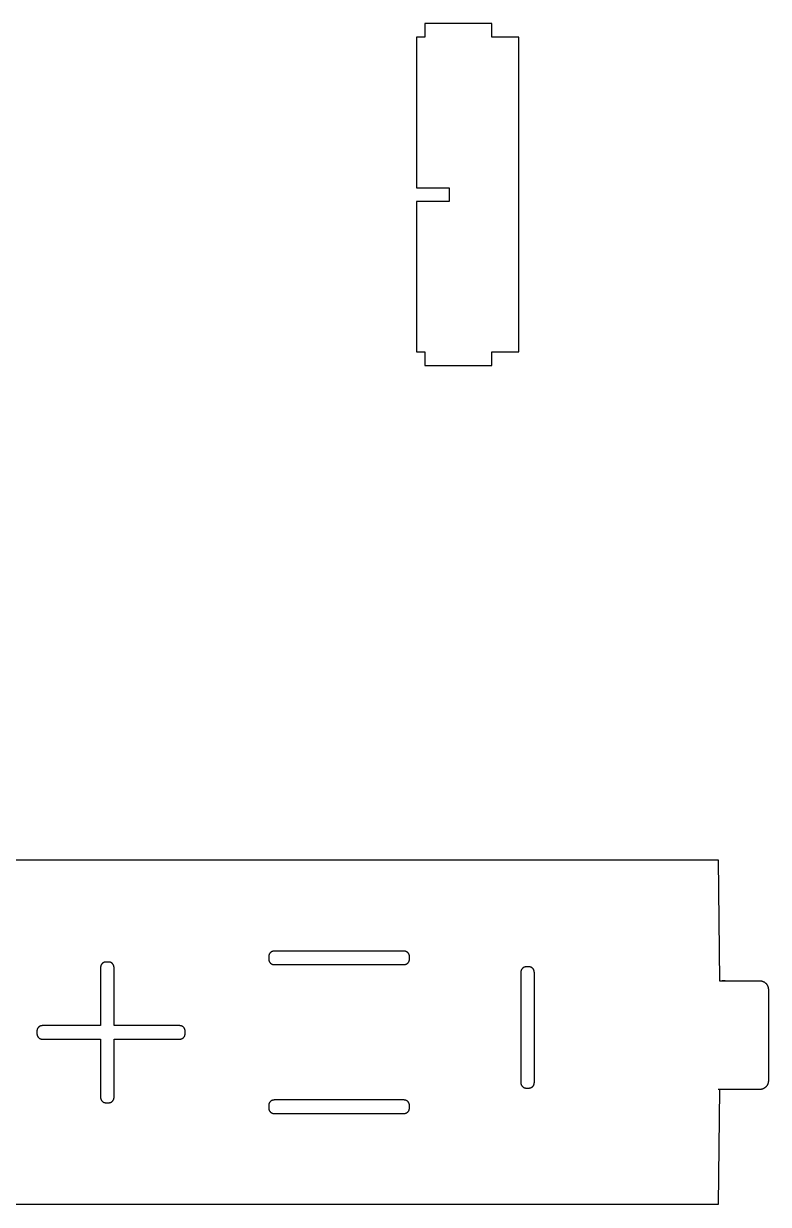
# Model space of a CAD drawing. Header units: millimetres. Extents: x -868 to 826, y 244 to 1051.
# Drawn here: x 232.7 to 494.2, y 269.9 to 684.5 of the extents above; entities that cross this region are included whole.
import ezdxf

# ---------------------------------------------------------------- set-up
doc = ezdxf.new("R2010")
doc.units = ezdxf.units.MM

msp = doc.modelspace()

# ---------------------------------------------------------------- linework, layer by layer
at = {"flags": 128}
for points in [[(373.599489, 564.406317), (397.099489, 564.406317), (397.099489, 569.206317), (406.599489, 569.206317), (406.599489, 679.706317), (397.099489, 679.706317), (397.099489, 684.506317), (373.599489, 684.506317), (373.599489, 679.706317), (370.599489, 679.706317), (370.599489, 626.856317), (382.099489, 626.856317), (382.099489, 622.056317), (370.599489, 622.056317), (370.599489, 569.206317), (373.599489, 569.206317), (373.599489, 564.406317)], [(114.078381, 390.856106), (476.595452, 390.856108), (477.095453, 348.389767), (477.713304, 348.389767), (477.802848, 348.389767), (477.910247, 348.389767), (478.037124, 348.389767), (478.185102, 348.389767), (478.355804, 348.389767), (478.550854, 348.389767), (478.771874, 348.389767), (479.020488, 348.389767), (477.946885, 348.389767), (479.606989, 348.389767), (479.947311, 348.389767), (480.316851, 348.389767), (480.71236, 348.389767), (481.130594, 348.389767), (481.568306, 348.389767), (482.02225, 348.389767), (482.489178, 348.389767), (482.965846, 348.389767), (483.449006, 348.389767), (483.935413, 348.389767), (484.42182, 348.389767), (484.90498, 348.389767), (485.381648, 348.389767), (485.848576, 348.389767), (486.30252, 348.389767), (486.740232, 348.389767), (487.158466, 348.389767), (487.553976, 348.389767), (487.923515, 348.389767), (488.263837, 348.389767), (488.572508, 348.389767), (488.850338, 348.389767), (489.098952, 348.389767), (489.319972, 348.389767), (489.515022, 348.389767), (489.685724, 348.389767), (489.833702, 348.389767), (489.960579, 348.389767), (490.067978, 348.389767), (490.157523, 348.389767), (490.230835, 348.389767), (490.289539, 348.389767), (490.335258, 348.389767), (490.369615, 348.389767), (490.394233, 348.389767), (490.410735, 348.389767), (490.420745, 348.389767), (490.425885, 348.389767), (490.427778, 348.389767), (490.428049, 348.389767), (490.428092, 348.389767), (490.428396, 348.389767), (490.429221, 348.389767), (490.430827, 348.389767), (490.433474, 348.389767), (490.437423, 348.389767), (490.442935, 348.389767), (490.450269, 348.389767), (490.459687, 348.389767), (490.471448, 348.389767), (490.485813, 348.389767), (490.503042, 348.389767), (490.523396, 348.389767), (490.547136, 348.389767), (490.57452, 348.389767), (490.605811, 348.389767), (490.641268, 348.389767), (490.681152, 348.389767), (490.725722, 348.389767), (490.775241, 348.389767), (490.829872, 348.389732), (490.889403, 348.389483), (490.953527, 348.388808), (491.021936, 348.387495), (491.094321, 348.385329), (491.170375, 348.382098), (491.249791, 348.377589), (491.33226, 348.371589), (491.417475, 348.363885), (491.505127, 348.354263), (491.59491, 348.342512), (491.686516, 348.328417), (491.779636, 348.311766), (491.873963, 348.292345), (491.969189, 348.269943), (492.065007, 348.244345), (492.161108, 348.215338), (492.257185, 348.18271), (492.35293, 348.146248), (492.448035, 348.105739), (492.542217, 348.061032), (492.635285, 348.01223), (492.727075, 347.9595), (492.817421, 347.903005), (492.906156, 347.842913), (492.993116, 347.779389), (493.078134, 347.712598), (493.161045, 347.642707), (493.241684, 347.56988), (493.319885, 347.494283), (493.395481, 347.416083), (493.468308, 347.335444), (493.5382, 347.252533), (493.60499, 347.167514), (493.668515, 347.080555), (493.728607, 346.991819), (493.785101, 346.901474), (493.837832, 346.809684), (493.886633, 346.716616), (493.93134, 346.622434), (493.97185, 346.527329), (494.008312, 346.431584), (494.040939, 346.335507), (494.069946, 346.239405), (494.095544, 346.143588), (494.117947, 346.048362), (494.137367, 345.954035), (494.154018, 345.860914), (494.168113, 345.769309), (494.179865, 345.679526), (494.189486, 345.591873), (494.19719, 345.506659), (494.203191, 345.424189), (494.2077, 345.344774), (494.21093, 345.26872), (494.213096, 345.196334), (494.21441, 345.127926), (494.215084, 345.063802), (494.215333, 345.004271), (494.215368, 344.949639), (494.215368, 344.900121), (494.215368, 344.85555), (494.215368, 344.815667), (494.215368, 344.78021), (494.215368, 344.748919), (494.215368, 344.721534), (494.215368, 344.697795), (494.215368, 344.677441), (494.215368, 344.660212), (494.215368, 344.645847), (494.215368, 344.634086), (494.215368, 344.624668), (494.215368, 344.617334), (494.215368, 344.611822), (494.215368, 344.607873), (494.215368, 344.605225), (494.215368, 344.60362), (494.215368, 344.602795), (494.215368, 344.602491), (494.215368, 344.602448), (494.215368, 344.60181), (494.215368, 344.597343), (494.215368, 344.585218), (494.215368, 344.561607), (494.215368, 344.522681), (494.215368, 344.464611), (494.215368, 344.383568), (494.215368, 344.275723), (494.215368, 344.137248), (494.215368, 343.964314), (494.215368, 343.753092), (494.215368, 343.499753), (494.215368, 343.200468), (494.215368, 342.851409), (494.215368, 342.448747), (494.215368, 341.988653), (494.215368, 341.467298), (494.215368, 340.880853), (494.215368, 340.22549), (494.215368, 339.497379), (494.215368, 338.694607), (494.215368, 337.822917), (494.215368, 336.889966), (494.215368, 335.903411), (494.215368, 334.870911), (494.215368, 333.800123), (494.215368, 332.698705), (494.215368, 331.574313), (494.215368, 330.434607), (494.215368, 329.287243), (494.215368, 328.139879), (494.215368, 327.000172), (494.215368, 325.875781), (494.215368, 324.774363), (494.215368, 323.703574), (494.215368, 322.671074), (494.215368, 321.68452), (494.215368, 320.751569), (494.215368, 319.879878), (494.215368, 319.077106), (494.215368, 318.348996), (494.215368, 317.693633), (494.215368, 317.107188), (494.215368, 316.585833), (494.215368, 316.125739), (494.215368, 315.723076), (494.215368, 315.374017), (494.215368, 315.074733), (494.215368, 314.821394), (494.215368, 314.610172), (494.215368, 314.437237), (494.215368, 314.298762), (494.215368, 314.190918), (494.215368, 314.109875), (494.215368, 314.051805), (494.215368, 314.012879), (494.215368, 313.989268), (494.215368, 313.977143), (494.215368, 313.972676), (494.215368, 313.972038), (494.215368, 313.971995), (494.215368, 313.971691), (494.215368, 313.970866), (494.215368, 313.969261), (494.215368, 313.966614), (494.215368, 313.962665), (494.215368, 313.957154), (494.215368, 313.94982), (494.215368, 313.940404), (494.215368, 313.928644), (494.215368, 313.914281), (494.215368, 313.897054), (494.215368, 313.876702), (494.215368, 313.852965), (494.215368, 313.825584), (494.215368, 313.794297), (494.215368, 313.758844), (494.215368, 313.718965), (494.215368, 313.6744), (494.215368, 313.624888), (494.215333, 313.570263), (494.215084, 313.510738), (494.21441, 313.446622), (494.213096, 313.378222), (494.21093, 313.305845), (494.2077, 313.229799), (494.203191, 313.150393), (494.19719, 313.067933), (494.189486, 312.982727), (494.179865, 312.895084), (494.168113, 312.80531), (494.154018, 312.713714), (494.137367, 312.620603), (494.117947, 312.526285), (494.095544, 312.431067), (494.069946, 312.335258), (494.040939, 312.239165), (494.008312, 312.143095), (493.97185, 312.047357), (493.93134, 311.952258), (493.886633, 311.858083), (493.837832, 311.765019), (493.785101, 311.673234), (493.728607, 311.582893), (493.668515, 311.494162), (493.60499, 311.407205), (493.5382, 311.32219), (493.468308, 311.239281), (493.395481, 311.158644), (493.319885, 311.080445), (493.241684, 311.00485), (493.161045, 310.932025), (493.078134, 310.862134), (492.993116, 310.795344), (492.906156, 310.73182), (492.817421, 310.671728), (492.727075, 310.615234), (492.635285, 310.562503), (492.542217, 310.513702), (492.448035, 310.468995), (492.35293, 310.428485), (492.257185, 310.392023), (492.161108, 310.359396), (492.065007, 310.330389), (491.969189, 310.304791), (491.873963, 310.282388), (491.779636, 310.262968), (491.686516, 310.246317), (491.59491, 310.232222), (491.505127, 310.22047), (491.417475, 310.210849), (491.33226, 310.203145), (491.249791, 310.197144), (491.170375, 310.192636), (491.094321, 310.189405), (491.021936, 310.187239), (490.953527, 310.185925), (490.889403, 310.185251), (490.829872, 310.185002), (490.775241, 310.184967), (490.725722, 310.184967), (490.681152, 310.184967), (490.641268, 310.184967), (490.605811, 310.184967), (490.57452, 310.184967), (490.547136, 310.184967), (490.523396, 310.184967), (490.503042, 310.184967), (490.485813, 310.184967), (490.471448, 310.184967), (490.459687, 310.184967), (490.450269, 310.184967), (490.442935, 310.184967), (490.437423, 310.184967), (490.433474, 310.184967), (490.430827, 310.184967), (490.429221, 310.184967), (490.428396, 310.184967), (490.428092, 310.184967), (490.428049, 310.184967), (490.42778, 310.184967), (490.425896, 310.184967), (490.420781, 310.184967), (490.410822, 310.184967), (490.394402, 310.184967), (490.369907, 310.184967), (490.335721, 310.184967), (490.29023, 310.184967), (490.231818, 310.184967), (490.158871, 310.184967), (490.069773, 310.184967), (489.96291, 310.184967), (489.836665, 310.184967), (489.689425, 310.184967), (489.519574, 310.184967), (489.325496, 310.184967), (489.105578, 310.184967), (488.858204, 310.184967), (488.581758, 310.184967), (488.274626, 310.184967), (487.936, 310.184967), (487.568303, 310.184967), (487.174765, 310.184967), (486.758616, 310.184967), (486.323087, 310.184967), (485.871406, 310.184967), (485.406805, 310.184967), (484.932514, 310.184967), (484.451762, 310.184967), (483.96778, 310.184967), (483.483798, 310.184967), (483.003047, 310.184967), (482.528755, 310.184967), (482.064154, 310.184967), (481.612474, 310.184967), (481.176944, 310.184967), (476.595453, 310.184967)], [(368.174475, 356.424416), (368.174475, 356.642256), (368.174452, 356.676533), (368.174294, 356.713886), (368.173865, 356.754119), (368.17303, 356.797041), (368.171652, 356.842459), (368.169598, 356.890178), (368.166729, 356.940006), (368.162913, 356.99175), (368.158013, 357.045218), (368.151893, 357.100215), (368.144419, 357.156549), (368.135454, 357.214027), (368.124863, 357.272455), (368.112511, 357.33164), (368.098263, 357.39139), (368.081981, 357.451512), (368.063532, 357.511812), (368.04278, 357.572096), (368.01959, 357.632172), (367.993824, 357.691849), (367.96539, 357.750945), (367.934352, 357.809343), (367.900819, 357.86694), (367.8649, 357.92363), (367.826699, 357.979311), (367.786326, 358.033877), (367.743886, 358.087226), (367.699488, 358.139252), (367.653239, 358.189853), (367.605246, 358.238924), (367.555615, 358.28636), (367.504456, 358.33206), (367.451875, 358.375918), (367.397979, 358.41783), (367.342876, 358.457692), (367.286673, 358.4954), (367.229477, 358.530852), (367.171396, 358.563941), (367.112536, 358.594565), (367.053006, 358.622619), (366.992926, 358.64804), (366.932474, 358.67092), (366.871844, 358.691394), (366.811224, 358.709597), (366.750809, 358.72566), (366.69079, 358.739718), (366.631357, 358.751905), (366.572706, 358.762354), (366.515024, 358.771198), (366.458505, 358.778573), (366.403342, 358.78461), (366.349726, 358.789445), (366.297848, 358.79321), (366.2479, 358.796039), (366.200074, 358.798067), (366.154563, 358.799426), (366.111557, 358.80025), (366.07125, 358.800674), (366.033831, 358.800829), (365.781279, 358.800852), (365.780348, 358.800852), (365.773836, 358.800852), (365.75616, 358.800852), (365.721738, 358.800852), (365.664987, 358.800852), (365.580327, 358.800852), (365.462174, 358.800852), (365.304948, 358.800852), (365.103066, 358.800852), (364.850946, 358.800852), (364.543005, 358.800852), (364.173663, 358.800852), (363.737337, 358.800852), (363.228446, 358.800852), (362.641405, 358.800852), (361.970636, 358.800852), (361.210553, 358.800852), (360.355577, 358.800852), (359.400126, 358.800852), (358.338616, 358.800852), (357.168257, 358.800852), (355.897423, 358.800852), (354.537275, 358.800852), (353.098981, 358.800852), (351.593703, 358.800852), (350.032604, 358.800852), (348.42685, 358.800852), (346.787603, 358.800852), (345.126028, 358.800852), (343.453289, 358.800852), (341.780551, 358.800852), (340.118977, 358.800852), (338.47973, 358.800852), (336.873976, 358.800852), (335.312877, 358.800852), (333.807598, 358.800852), (332.369304, 358.800852), (331.009157, 358.800852), (329.738322, 358.800852), (328.567964, 358.800852), (327.506454, 358.800852), (326.551002, 358.800852), (325.696027, 358.800852), (324.935944, 358.800852), (324.265174, 358.800852), (323.678134, 358.800852), (323.169242, 358.800852), (322.732916, 358.800852), (322.363574, 358.800852), (322.055633, 358.800852), (321.803514, 358.800852), (321.601631, 358.800852), (321.444405, 358.800852), (321.326253, 358.800852), (321.241593, 358.800852), (321.184842, 358.800852), (321.15042, 358.800852), (321.132744, 358.800852), (321.126231, 358.800852), (321.1253, 358.800852), (320.907085, 358.800852), (320.872748, 358.800829), (320.83533, 358.800674), (320.795022, 358.80025), (320.752017, 358.799426), (320.706506, 358.798067), (320.65868, 358.796039), (320.608732, 358.79321), (320.556854, 358.789445), (320.503238, 358.78461), (320.448073, 358.778573), (320.391556, 358.771198), (320.333874, 358.762354), (320.275221, 358.751905), (320.21579, 358.739718), (320.15577, 358.72566), (320.095356, 358.709597), (320.034736, 358.691394), (319.974105, 358.67092), (319.913654, 358.64804), (319.853574, 358.622619), (319.794044, 358.594565), (319.735184, 358.563941), (319.677103, 358.530852), (319.619907, 358.4954), (319.563704, 358.457692), (319.5086, 358.41783), (319.454705, 358.375918), (319.402123, 358.33206), (319.350964, 358.28636), (319.301334, 358.238924), (319.253341, 358.189853), (319.207092, 358.139252), (319.162693, 358.087226), (319.120254, 358.033877), (319.079881, 357.979311), (319.04168, 357.92363), (319.005759, 357.86694), (318.972227, 357.809343), (318.94119, 357.750945), (318.912756, 357.691849), (318.88699, 357.632172), (318.8638, 357.572096), (318.843047, 357.511812), (318.824598, 357.451512), (318.808317, 357.39139), (318.794068, 357.33164), (318.781717, 357.272455), (318.771126, 357.214027), (318.76216, 357.156549), (318.754687, 357.100215), (318.748567, 357.045218), (318.743667, 356.99175), (318.739851, 356.940006), (318.736982, 356.890178), (318.734928, 356.842459), (318.73355, 356.797041), (318.732715, 356.754119), (318.732285, 356.713886), (318.732128, 356.676533), (318.732105, 356.424416), (318.732105, 356.206576), (318.732127, 356.172299), (318.732284, 356.134946), (318.732711, 356.094713), (318.733541, 356.051791), (318.73491, 356.006374), (318.736951, 355.958655), (318.7398, 355.908826), (318.743591, 355.857082), (318.748461, 355.803614), (318.754541, 355.748617), (318.761967, 355.692283), (318.770873, 355.634805), (318.781396, 355.576377), (318.793667, 355.517192), (318.807825, 355.457442), (318.824, 355.39732), (318.84233, 355.337021), (318.862949, 355.276736), (318.88599, 355.21666), (318.911588, 355.156983), (318.93984, 355.097888), (318.970678, 355.039489), (319.004, 354.981892), (319.0397, 354.925202), (319.077673, 354.869521), (319.117815, 354.814955), (319.160021, 354.761607), (319.204187, 354.70958), (319.250207, 354.65898), (319.297978, 354.609908), (319.347394, 354.562472), (319.39835, 354.516772), (319.450743, 354.472914), (319.504467, 354.431003), (319.559417, 354.391141), (319.61549, 354.353432), (319.67258, 354.31798), (319.730581, 354.284891), (319.789391, 354.254267), (319.848904, 354.226213), (319.909002, 354.200793), (319.969502, 354.177912), (320.030212, 354.157438), (320.090938, 354.139235), (320.151484, 354.123172), (320.211657, 354.109114), (320.271261, 354.096927), (320.330101, 354.086478), (320.387985, 354.077634), (320.444718, 354.070259), (320.500104, 354.064222), (320.55395, 354.059387), (320.60606, 354.055622), (320.656241, 354.052793), (320.704299, 354.050766), (320.750037, 354.049406), (320.793262, 354.048582), (320.833781, 354.048158), (320.871398, 354.048003), (321.1253, 354.04798), (321.126231, 354.04798), (321.132744, 354.04798), (321.15042, 354.04798), (321.184842, 354.04798), (321.241593, 354.04798), (321.326253, 354.04798), (321.444405, 354.04798), (321.601631, 354.04798), (321.803514, 354.04798), (322.055633, 354.04798), (322.363574, 354.04798), (322.732916, 354.04798), (323.169242, 354.04798), (323.678134, 354.04798), (324.265174, 354.04798), (324.935944, 354.04798), (325.696027, 354.04798), (326.551002, 354.04798), (327.506454, 354.04798), (328.567964, 354.04798), (329.738322, 354.04798), (331.009157, 354.04798), (332.369304, 354.04798), (333.807598, 354.04798), (335.312877, 354.04798), (336.873976, 354.04798), (338.47973, 354.04798), (340.118977, 354.04798), (341.780551, 354.04798), (343.453289, 354.04798), (345.126028, 354.04798), (346.787603, 354.04798), (348.42685, 354.04798), (350.032604, 354.04798), (351.593703, 354.04798), (353.098981, 354.04798), (354.537275, 354.04798), (355.897423, 354.04798), (357.168257, 354.04798), (358.338616, 354.04798), (359.400126, 354.04798), (360.355577, 354.04798), (361.210553, 354.04798), (361.970636, 354.04798), (362.641405, 354.04798), (363.228446, 354.04798), (363.737337, 354.04798), (364.173663, 354.04798), (364.543005, 354.04798), (364.850946, 354.04798), (365.103066, 354.04798), (365.304948, 354.04798), (365.462174, 354.04798), (365.580327, 354.04798), (365.664987, 354.04798), (365.721738, 354.04798), (365.75616, 354.04798), (365.773836, 354.04798), (365.780348, 354.04798), (365.781279, 354.04798), (366.000661, 354.04798), (366.035182, 354.048003), (366.072799, 354.048158), (366.113316, 354.048582), (366.156543, 354.049406), (366.202281, 354.050766), (366.250339, 354.052793), (366.30052, 354.055622), (366.35263, 354.059387), (366.406476, 354.064222), (366.461862, 354.070259), (366.518594, 354.077634), (366.576479, 354.086478), (366.635319, 354.096927), (366.694923, 354.109114), (366.755096, 354.123172), (366.815642, 354.139235), (366.876367, 354.157438), (366.937078, 354.177912), (366.997578, 354.200793), (367.057675, 354.226213), (367.117189, 354.254267), (367.175998, 354.284891), (367.234, 354.31798), (367.29109, 354.353432), (367.347163, 354.391141), (367.402113, 354.431003), (367.455837, 354.472914), (367.508229, 354.516772), (367.559186, 354.562472), (367.608601, 354.609908), (367.656372, 354.65898), (367.702393, 354.70958), (367.746558, 354.761607), (367.788764, 354.814955), (367.828907, 354.869521), (367.86688, 354.925202), (367.902579, 354.981892), (367.935901, 355.039489), (367.96674, 355.097888), (367.994991, 355.156983), (368.02059, 355.21666), (368.043631, 355.276736), (368.06425, 355.337021), (368.082579, 355.39732), (368.098755, 355.457442), (368.112911, 355.517192), (368.125184, 355.576377), (368.135706, 355.634805), (368.144613, 355.692283), (368.152039, 355.748617), (368.158119, 355.803614), (368.162987, 355.857082), (368.16678, 355.908826), (368.169629, 355.958655), (368.17167, 356.006374), (368.173039, 356.051791), (368.173869, 356.094713), (368.174295, 356.134946), (368.174452, 356.172299), (368.174475, 356.424416)], [(262.045358, 305.529419), (262.263199, 305.529419), (262.297477, 305.529441), (262.334828, 305.529599), (262.375062, 305.530028), (262.417984, 305.530864), (262.463401, 305.532242), (262.511121, 305.534296), (262.560949, 305.537164), (262.612694, 305.54098), (262.66616, 305.545881), (262.721157, 305.552), (262.777491, 305.559475), (262.834969, 305.56844), (262.893397, 305.57903), (262.952583, 305.591382), (263.012333, 305.605631), (263.072454, 305.621912), (263.132754, 305.640362), (263.193039, 305.661113), (263.253116, 305.684304), (263.312791, 305.710069), (263.371888, 305.738504), (263.430287, 305.769541), (263.487882, 305.803073), (263.544573, 305.838994), (263.600253, 305.877194), (263.654819, 305.917568), (263.708168, 305.960007), (263.760194, 306.004406), (263.810796, 306.050655), (263.859866, 306.098648), (263.907304, 306.148278), (263.953003, 306.199438), (263.99686, 306.252019), (264.038773, 306.305914), (264.078635, 306.361018), (264.116344, 306.417221), (264.151794, 306.474417), (264.184884, 306.532498), (264.215507, 306.591358), (264.243562, 306.650888), (264.268982, 306.710967), (264.291862, 306.771419), (264.312338, 306.83205), (264.330539, 306.892669), (264.346603, 306.953085), (264.360661, 307.013104), (264.372847, 307.072536), (264.383296, 307.131188), (264.392141, 307.18887), (264.399515, 307.245388), (264.405553, 307.300551), (264.410387, 307.354168), (264.414153, 307.406046), (264.416983, 307.455994), (264.41901, 307.50382), (264.420368, 307.549331), (264.421193, 307.592337), (264.421616, 307.632644), (264.421772, 307.670063), (264.421795, 307.922615), (264.421795, 307.92303), (264.421795, 307.92594), (264.421795, 307.933837), (264.421795, 307.949217), (264.421795, 307.974572), (264.421795, 308.012396), (264.421795, 308.065185), (264.421795, 308.135432), (264.421795, 308.225629), (264.421795, 308.338272), (264.421795, 308.475855), (264.421795, 308.640871), (264.421795, 308.835814), (264.421795, 309.063178), (264.421795, 309.325458), (264.421795, 309.625147), (264.421795, 309.964739), (264.421795, 310.346728), (264.421795, 310.773609), (264.421795, 311.247874), (264.421795, 311.77077), (264.421795, 312.338558), (264.421795, 312.94625), (264.421795, 313.588855), (264.421795, 314.261389), (264.421795, 314.958863), (264.421795, 315.676287), (264.421795, 316.408676), (264.421795, 317.15104), (264.421795, 317.898391), (264.421795, 318.645743), (264.421795, 319.388107), (264.421795, 320.120496), (264.421795, 320.83792), (264.421795, 321.535394), (264.421795, 322.207927), (264.421795, 322.850533), (264.421795, 323.458224), (264.421795, 324.026012), (264.421795, 324.548909), (264.421795, 325.023174), (264.421795, 325.450055), (264.421795, 325.832044), (264.421795, 326.171636), (264.421795, 326.471325), (264.421795, 326.733605), (264.421795, 326.960968), (264.421795, 327.155912), (264.421795, 327.320928), (264.421795, 327.458511), (264.421795, 327.571154), (264.421795, 327.661351), (264.421795, 327.731598), (264.421795, 327.784386), (264.421795, 327.82221), (264.421795, 327.847566), (264.421795, 327.862945), (264.421795, 327.870843), (264.421795, 327.873753), (264.421795, 327.874168), (264.42221, 327.874168), (264.42512, 327.874168), (264.433017, 327.874168), (264.448397, 327.874168), (264.473751, 327.874168), (264.511576, 327.874168), (264.564365, 327.874168), (264.634611, 327.874168), (264.724809, 327.874168), (264.837452, 327.874168), (264.975034, 327.874168), (265.14005, 327.874168), (265.334993, 327.874168), (265.562358, 327.874168), (265.824638, 327.874168), (266.124327, 327.874168), (266.463919, 327.874168), (266.845908, 327.874168), (267.272788, 327.874168), (267.747054, 327.874168), (268.26995, 327.874168), (268.837738, 327.874168), (269.44543, 327.874168), (270.088035, 327.874168), (270.760569, 327.874168), (271.458042, 327.874168), (272.175467, 327.874168), (272.907856, 327.874168), (273.650219, 327.874168), (274.397571, 327.874168), (275.144923, 327.874168), (275.887287, 327.874168), (276.619675, 327.874168), (277.3371, 327.874168), (278.034573, 327.874168), (278.707107, 327.874168), (279.349713, 327.874168), (279.957404, 327.874168), (280.525192, 327.874168), (281.048089, 327.874168), (281.522354, 327.874168), (281.949234, 327.874168), (282.331224, 327.874168), (282.670815, 327.874168), (282.970504, 327.874168), (283.232785, 327.874168), (283.460148, 327.874168), (283.655092, 327.874168), (283.820108, 327.874168), (283.95769, 327.874168), (284.070334, 327.874168), (284.160531, 327.874168), (284.230778, 327.874168), (286.904847, 327.875866), (286.942672, 327.875866), (286.968028, 327.875866), (286.983406, 327.875866), (286.991305, 327.875866), (286.994213, 327.875866), (286.99463, 327.875866), (287.214012, 327.875866), (287.248532, 327.875888), (287.286149, 327.876043), (287.326668, 327.876467), (287.369894, 327.877291), (287.415633, 327.878651), (287.46369, 327.880678), (287.513872, 327.883507), (287.565983, 327.887273), (287.61983, 327.892107), (287.675217, 327.898144), (287.731952, 327.905519), (287.789838, 327.914363), (287.848682, 327.924812), (287.908289, 327.936999), (287.968464, 327.951057), (288.029014, 327.967121), (288.089743, 327.985323), (288.150459, 328.005797), (288.210964, 328.028678), (288.271067, 328.054098), (288.330587, 328.082152), (288.389404, 328.112776), (288.447414, 328.145865), (288.504512, 328.181317), (288.560593, 328.219025), (288.615551, 328.258888), (288.669284, 328.300799), (288.721686, 328.344657), (288.772652, 328.390357), (288.822077, 328.437793), (288.869857, 328.486865), (288.915887, 328.537465), (288.960061, 328.589491), (289.002276, 328.64284), (289.042428, 328.697406), (289.08041, 328.753087), (289.116118, 328.809777), (289.149447, 328.867374), (289.180292, 328.925773), (289.20855, 328.984869), (289.234155, 329.044545), (289.257202, 329.104622), (289.277825, 329.164906), (289.296159, 329.225205), (289.312339, 329.285327), (289.326498, 329.345077), (289.338773, 329.404262), (289.349298, 329.462691), (289.358207, 329.520168), (289.365635, 329.576502), (289.371717, 329.631499), (289.376586, 329.684967), (289.380378, 329.736711), (289.383229, 329.78654), (289.38527, 329.834258), (289.38664, 329.879676), (289.38747, 329.922598), (289.387896, 329.962832), (289.388053, 330.000184), (289.388076, 330.252301), (289.388076, 330.470141), (289.388053, 330.504418), (289.387894, 330.541771), (289.387465, 330.582004), (289.386628, 330.624926), (289.38525, 330.670344), (289.383192, 330.718062), (289.380321, 330.767891), (289.3765, 330.819635), (289.371595, 330.873103), (289.365468, 330.9281), (289.357985, 330.984434), (289.349009, 331.041912), (289.338407, 331.10034), (289.326041, 331.159525), (289.311776, 331.219275), (289.295475, 331.279397), (289.277005, 331.339697), (289.256229, 331.399981), (289.233011, 331.460057), (289.207216, 331.519734), (289.178748, 331.57883), (289.147676, 331.637228), (289.114107, 331.694825), (289.078147, 331.751515), (289.039905, 331.807196), (288.99949, 331.861762), (288.957008, 331.915111), (288.912567, 331.967137), (288.866276, 332.017737), (288.818241, 332.066809), (288.768572, 332.114246), (288.717374, 332.159945), (288.664757, 332.203803), (288.610827, 332.245714), (288.555693, 332.285578), (288.499463, 332.323285), (288.442244, 332.358737), (288.384144, 332.391826), (288.32527, 332.42245), (288.265731, 332.450504), (288.205648, 332.475924), (288.145198, 332.498805), (288.084573, 332.519279), (288.023966, 332.537482), (287.963565, 332.553545), (287.903565, 332.567603), (287.844154, 332.57979), (287.785526, 332.590239), (287.727871, 332.599083), (287.671382, 332.606458), (287.616249, 332.612495), (287.562664, 332.61733), (287.510818, 332.621095), (287.460903, 332.623924), (287.41311, 332.625951), (287.36763, 332.627311), (287.324657, 332.628135), (287.284378, 332.628559), (287.246988, 332.628715), (286.99463, 332.628737), (284.370023, 332.62704), (284.362125, 332.62704), (284.346746, 332.62704), (284.32139, 332.62704), (284.283566, 332.62704), (284.230778, 332.62704), (284.160531, 332.62704), (284.070334, 332.62704), (283.95769, 332.62704), (283.820108, 332.62704), (283.655092, 332.62704), (283.460148, 332.62704), (283.232785, 332.62704), (282.970504, 332.62704), (282.670815, 332.62704), (282.331224, 332.62704), (281.949234, 332.62704), (281.522354, 332.62704), (281.048089, 332.62704), (280.525192, 332.62704), (279.957404, 332.62704), (279.349713, 332.62704), (278.707107, 332.62704), (278.034573, 332.62704), (277.3371, 332.62704), (276.619675, 332.62704), (275.887287, 332.62704), (275.144923, 332.62704), (274.397571, 332.62704), (273.650219, 332.62704), (272.907856, 332.62704), (272.175467, 332.62704), (271.458042, 332.62704), (270.760569, 332.62704), (270.088035, 332.62704), (269.44543, 332.62704), (268.837738, 332.62704), (268.26995, 332.62704), (267.747054, 332.62704), (267.272788, 332.62704), (266.845908, 332.62704), (266.463919, 332.62704), (266.124327, 332.62704), (265.824638, 332.62704), (265.562358, 332.62704), (265.334993, 332.62704), (265.14005, 332.62704), (264.975034, 332.62704), (264.837452, 332.62704), (264.724809, 332.62704), (264.634611, 332.62704), (264.564365, 332.62704), (264.511576, 332.62704), (264.473751, 332.62704), (264.448397, 332.62704), (264.433017, 332.62704), (264.42512, 332.62704), (264.42221, 332.62704), (264.421795, 332.62704), (264.421795, 332.627455), (264.421795, 332.630365), (264.421795, 332.638262), (264.421795, 332.653641), (264.421795, 332.678997), (264.421795, 332.716821), (264.421795, 332.76961), (264.421795, 332.839856), (264.421795, 332.930054), (264.421795, 333.042697), (264.421795, 333.180279), (264.421795, 333.345296), (264.421795, 333.540239), (264.421795, 333.767603), (264.421795, 334.029883), (264.421795, 334.329572), (264.421795, 334.669164), (264.421795, 335.051153), (264.421795, 335.478033), (264.421795, 335.952298), (264.421795, 336.475195), (264.421795, 337.042983), (264.421795, 337.650674), (264.421795, 338.29328), (264.421795, 338.965815), (264.421795, 339.663288), (264.421795, 340.380712), (264.421795, 341.1131), (264.421795, 341.855464), (264.421795, 342.602816), (264.421795, 343.350169), (264.421795, 344.092532), (264.421795, 344.824921), (264.421795, 345.542344), (264.421795, 346.239818), (264.421795, 346.912352), (264.421795, 347.554958), (264.421795, 348.162649), (264.421795, 348.730437), (264.421795, 349.253334), (264.421795, 349.727599), (264.421795, 350.154479), (264.421795, 350.536468), (264.421795, 350.87606), (264.421795, 351.175749), (264.421795, 351.438029), (264.421795, 351.665393), (264.421795, 351.860337), (264.421795, 352.025353), (264.421795, 352.162935), (264.421795, 352.275578), (264.421795, 352.365776), (264.421795, 352.436022), (264.421795, 352.488811), (264.421795, 352.526636), (264.421795, 352.55199), (264.421795, 352.56737), (264.421795, 352.575267), (264.421795, 352.578177), (264.421795, 352.578592), (264.421795, 352.796766), (264.421772, 352.831096), (264.421616, 352.868507), (264.421193, 352.908808), (264.420368, 352.951806), (264.41901, 352.997309), (264.416983, 353.045125), (264.414153, 353.095064), (264.410387, 353.146933), (264.405553, 353.20054), (264.399515, 353.255694), (264.392141, 353.312203), (264.383296, 353.369876), (264.372847, 353.428519), (264.360661, 353.487942), (264.346603, 353.547952), (264.330539, 353.608359), (264.312338, 353.66897), (264.291862, 353.729594), (264.268982, 353.790038), (264.243562, 353.850111), (264.215507, 353.909635), (264.184884, 353.96849), (264.151794, 354.026566), (264.116344, 354.083757), (264.078635, 354.139957), (264.038773, 354.195057), (263.99686, 354.24895), (263.953003, 354.301528), (263.907304, 354.352687), (263.859866, 354.402315), (263.810796, 354.450306), (263.760194, 354.496554), (263.708168, 354.540952), (263.654819, 354.583391), (263.600253, 354.623764), (263.544573, 354.661964), (263.487882, 354.697884), (263.430287, 354.731416), (263.371888, 354.762453), (263.312791, 354.790888), (263.253116, 354.816653), (263.193039, 354.839844), (263.132754, 354.860596), (263.072454, 354.879045), (263.012333, 354.895326), (262.952583, 354.909575), (262.893397, 354.921927), (262.834969, 354.932518), (262.777491, 354.941482), (262.721157, 354.948957), (262.66616, 354.955077), (262.612694, 354.959977), (262.560949, 354.963793), (262.511121, 354.966661), (262.463401, 354.968716), (262.417984, 354.970093), (262.375062, 354.970929), (262.334828, 354.971358), (262.297477, 354.971516), (262.045358, 354.971538), (261.827519, 354.971538), (261.793241, 354.971516), (261.755889, 354.971359), (261.715655, 354.970932), (261.672734, 354.970102), (261.627317, 354.968732), (261.579597, 354.966689), (261.529769, 354.963838), (261.478024, 354.960043), (261.424557, 354.955172), (261.36956, 354.949087), (261.313226, 354.941656), (261.255749, 354.932743), (261.197321, 354.922214), (261.138134, 354.909933), (261.078385, 354.895766), (261.018264, 354.879579), (260.957964, 354.861236), (260.897679, 354.840603), (260.837602, 354.817546), (260.777927, 354.791929), (260.71883, 354.763659), (260.660431, 354.7328), (260.602835, 354.699455), (260.546145, 354.663732), (260.490465, 354.625735), (260.435898, 354.585568), (260.38255, 354.543337), (260.330523, 354.499147), (260.279922, 354.453104), (260.230852, 354.405311), (260.183414, 354.355874), (260.137714, 354.304898), (260.093857, 354.252487), (260.051945, 354.198748), (260.012083, 354.143785), (259.974374, 354.087702), (259.938924, 354.030605), (259.905834, 353.972599), (259.87521, 353.91379), (259.847156, 353.854281), (259.821735, 353.794191), (259.798854, 353.733703), (259.77838, 353.673009), (259.760178, 353.612303), (259.744115, 353.55178), (259.730057, 353.491632), (259.717871, 353.432056), (259.707422, 353.373244), (259.698576, 353.315391), (259.691202, 353.258691), (259.685164, 353.203338), (259.68033, 353.149526), (259.676565, 353.097449), (259.673735, 353.047303), (259.671708, 352.99928), (259.670349, 352.953574), (259.669524, 352.910379), (259.669102, 352.869891), (259.668945, 352.832302), (259.668923, 352.578592), (259.668923, 352.578177), (259.668923, 352.575267), (259.668923, 352.56737), (259.668923, 352.55199), (259.668923, 352.526636), (259.668923, 352.488811), (259.668923, 352.436022), (259.668923, 352.365776), (259.668923, 352.275578), (259.668923, 352.162935), (259.668923, 352.025353), (259.668923, 351.860337), (259.668923, 351.665393), (259.668923, 351.438029), (259.668923, 351.175749), (259.668923, 350.87606), (259.668923, 350.536468), (259.668923, 350.154479), (259.668923, 349.727599), (259.668923, 349.253334), (259.668923, 348.730437), (259.668923, 348.162649), (259.668923, 347.554958), (259.668923, 346.912352), (259.668923, 346.239818), (259.668923, 345.542344), (259.668923, 344.824921), (259.668923, 344.092532), (259.668923, 343.350169), (259.668923, 342.602816), (259.668923, 341.855464), (259.668923, 341.1131), (259.668923, 340.380712), (259.668923, 339.663288), (259.668923, 338.965815), (259.668923, 338.29328), (259.668923, 337.650674), (259.668923, 337.042983), (259.668923, 336.475195), (259.668923, 335.952298), (259.668923, 335.478033), (259.668923, 335.051153), (259.668923, 334.669164), (259.668923, 334.329572), (259.668923, 334.029883), (259.668923, 333.767603), (259.668923, 333.540239), (259.668923, 333.345296), (259.668923, 333.180279), (259.668923, 333.042697), (259.668923, 332.930054), (259.668923, 332.839856), (259.668923, 332.76961), (259.668923, 332.716821), (259.668923, 332.678997), (259.668923, 332.653641), (259.668923, 332.638262), (259.668923, 332.630365), (259.668923, 332.627455), (259.668923, 332.62704), (259.668508, 332.62704), (259.665598, 332.62704), (259.6577, 332.62704), (259.642321, 332.62704), (259.616965, 332.62704), (259.57914, 332.62704), (259.526351, 332.62704), (259.456104, 332.62704), (259.365905, 332.62704), (259.253261, 332.62704), (259.115677, 332.62704), (258.950658, 332.62704), (258.755712, 332.62704), (258.528345, 332.62704), (258.266062, 332.62704), (257.96637, 332.62704), (257.626773, 332.62704), (257.244779, 332.62704), (256.817894, 332.62704), (256.343623, 332.62704), (255.820719, 332.62704), (255.252924, 332.62704), (254.645225, 332.62704), (254.002611, 332.62704), (253.330069, 332.62704), (252.632587, 332.62704), (251.915154, 332.62704), (251.182756, 332.62704), (250.440382, 332.62704), (249.693022, 332.62704), (248.94566, 332.62704), (248.203286, 332.62704), (247.470889, 332.62704), (246.753456, 332.62704), (246.055974, 332.62704), (245.383432, 332.62704), (244.740817, 332.62704), (244.133118, 332.62704), (243.565323, 332.62704), (243.04242, 332.62704), (242.568149, 332.62704), (242.141263, 332.62704), (241.75927, 332.62704), (241.419674, 332.62704), (241.119981, 332.62704), (240.857697, 332.62704), (240.63033, 332.62704), (240.435384, 332.62704), (240.270367, 332.62704), (240.132783, 332.62704), (240.020138, 332.62704), (239.929938, 332.62704), (239.859692, 332.62704), (239.806903, 332.62704), (239.769077, 332.62704), (239.743722, 332.62704), (239.728343, 332.62704), (239.720445, 332.62704), (239.717535, 332.62704), (239.717119, 332.62704), (239.499113, 332.62704), (239.464808, 332.627018), (239.427425, 332.626861), (239.387156, 332.626438), (239.344189, 332.625614), (239.298719, 332.624254), (239.250935, 332.622227), (239.20103, 332.619398), (239.149194, 332.615633), (239.095619, 332.610798), (239.040497, 332.60476), (238.984019, 332.597386), (238.926376, 332.588541), (238.867759, 332.578092), (238.808361, 332.565906), (238.748372, 332.551847), (238.687984, 332.535785), (238.627389, 332.517582), (238.566776, 332.497108), (238.506339, 332.474227), (238.446268, 332.448807), (238.386742, 332.420752), (238.327881, 332.390129), (238.269792, 332.357039), (238.212586, 332.321588), (238.156368, 332.28388), (238.101246, 332.244017), (238.047328, 332.202106), (237.994722, 332.158248), (237.943537, 332.112549), (237.893877, 332.065111), (237.845854, 332.01604), (237.799573, 331.96544), (237.755142, 331.913413), (237.71267, 331.860064), (237.672263, 331.805498), (237.634031, 331.749818), (237.598079, 331.693128), (237.564518, 331.635531), (237.533453, 331.577133), (237.504992, 331.518036), (237.479202, 331.45836), (237.45599, 331.398284), (237.435218, 331.337999), (237.416752, 331.277699), (237.400457, 331.217578), (237.386194, 331.157828), (237.373831, 331.098642), (237.363231, 331.040214), (237.354258, 330.982737), (237.346776, 330.926402), (237.340651, 330.871406), (237.335746, 330.817938), (237.331927, 330.766194), (237.329056, 330.716365), (237.326999, 330.668646), (237.32562, 330.623229), (237.324784, 330.580307), (237.324354, 330.540074), (237.324197, 330.502721), (237.324174, 330.250604), (237.324174, 330.032764), (237.324196, 329.998486), (237.324353, 329.961135), (237.32478, 329.9209), (237.32561, 329.877978), (237.326979, 329.832561), (237.329021, 329.784842), (237.331871, 329.735013), (237.335663, 329.683269), (237.340533, 329.629801), (237.346615, 329.574805), (237.354043, 329.518471), (237.362952, 329.460994), (237.373476, 329.402565), (237.385751, 329.343379), (237.399911, 329.283629), (237.416091, 329.223508), (237.434424, 329.163209), (237.455048, 329.102924), (237.478094, 329.042847), (237.503699, 328.983172), (237.531957, 328.924075), (237.562802, 328.865676), (237.596132, 328.80808), (237.63184, 328.751389), (237.669821, 328.695709), (237.70997, 328.641143), (237.752184, 328.587794), (237.796357, 328.535767), (237.842384, 328.485167), (237.890162, 328.436096), (237.939584, 328.388659), (237.990545, 328.34296), (238.042942, 328.299102), (238.096669, 328.25719), (238.151621, 328.217328), (238.207695, 328.179619), (238.264784, 328.144168), (238.322784, 328.111078), (238.381591, 328.080455), (238.441098, 328.0524), (238.501189, 328.02698), (238.56168, 328.0041), (238.62238, 327.983625), (238.683094, 327.965424), (238.743627, 327.94936), (238.803784, 327.935301), (238.863373, 327.923115), (238.922198, 327.912666), (238.980067, 327.903822), (239.036782, 327.896447), (239.092151, 327.89041), (239.145979, 327.885575), (239.198072, 327.881809), (239.248235, 327.87898), (239.296276, 327.876953), (239.341998, 327.875594), (239.385207, 327.87477), (239.425711, 327.874346), (239.463314, 327.874191), (239.717119, 327.874168), (239.717535, 327.874168), (239.720445, 327.874168), (239.728343, 327.874168), (239.743722, 327.874168), (239.769077, 327.874168), (239.806903, 327.874168), (239.859692, 327.874168), (239.929938, 327.874168), (240.020138, 327.874168), (240.132783, 327.874168), (240.270367, 327.874168), (240.435384, 327.874168), (240.63033, 327.874168), (240.857697, 327.874168), (241.119981, 327.874168), (241.419674, 327.874168), (241.75927, 327.874168), (242.141263, 327.874168), (242.568149, 327.874168), (243.04242, 327.874168), (243.565323, 327.874168), (244.133118, 327.874168), (244.740817, 327.874168), (245.383432, 327.874168), (246.055974, 327.874168), (246.753456, 327.874168), (247.470889, 327.874168), (248.203286, 327.874168), (248.94566, 327.874168), (249.693022, 327.874168), (250.440382, 327.874168), (251.182756, 327.874168), (251.915154, 327.874168), (252.632587, 327.874168), (253.330069, 327.874168), (254.002611, 327.874168), (254.645225, 327.874168), (255.252924, 327.874168), (255.820719, 327.874168), (256.343623, 327.874168), (256.817894, 327.874168), (257.244779, 327.874168), (257.626773, 327.874168), (257.96637, 327.874168), (258.266062, 327.874168), (258.528345, 327.874168), (258.755712, 327.874168), (258.950658, 327.874168), (259.115677, 327.874168), (259.253261, 327.874168), (259.365905, 327.874168), (259.456104, 327.874168), (259.526351, 327.874168), (259.57914, 327.874168), (259.616965, 327.874168), (259.642321, 327.874168), (259.6577, 327.874168), (259.665598, 327.874168), (259.668508, 327.874168), (259.668923, 327.874168), (259.668923, 327.873753), (259.668923, 327.870843), (259.668923, 327.862945), (259.668923, 327.847566), (259.668923, 327.82221), (259.668923, 327.784386), (259.668923, 327.731598), (259.668923, 327.661351), (259.668923, 327.571154), (259.668923, 327.458511), (259.668923, 327.320928), (259.668923, 327.155912), (259.668923, 326.960968), (259.668923, 326.733605), (259.668923, 326.471325), (259.668923, 326.171636), (259.668923, 325.832044), (259.668923, 325.450055), (259.668923, 325.023174), (259.668923, 324.548909), (259.668923, 324.026012), (259.668923, 323.458224), (259.668923, 322.850533), (259.668923, 322.207927), (259.668923, 321.535394), (259.668923, 320.83792), (259.668923, 320.120496), (259.668923, 319.388107), (259.668923, 318.645743), (259.668923, 317.898391), (259.668923, 317.15104), (259.668923, 316.408676), (259.668923, 315.676287), (259.668923, 314.958863), (259.668923, 314.261389), (259.668923, 313.588855), (259.668923, 312.94625), (259.668923, 312.338558), (259.668923, 311.77077), (259.668923, 311.247874), (259.668923, 310.773609), (259.668923, 310.346728), (259.668923, 309.964739), (259.668923, 309.625147), (259.668923, 309.325458), (259.668923, 309.063178), (259.668923, 308.835814), (259.668923, 308.640871), (259.668923, 308.475855), (259.668923, 308.338272), (259.668923, 308.225629), (259.668923, 308.135432), (259.668923, 308.065185), (259.668923, 308.012396), (259.668923, 307.974572), (259.668923, 307.949217), (259.668923, 307.933837), (259.668923, 307.92594), (259.668923, 307.92303), (259.668923, 307.922615), (259.668923, 307.703399), (259.668945, 307.668905), (259.669102, 307.631316), (259.669524, 307.590828), (259.670349, 307.547633), (259.671708, 307.501928), (259.673735, 307.453903), (259.676565, 307.403756), (259.68033, 307.351679), (259.685164, 307.297866), (259.691202, 307.242511), (259.698576, 307.185809), (259.707422, 307.127954), (259.717871, 307.06914), (259.730057, 307.009561), (259.744115, 306.94941), (259.760178, 306.888883), (259.77838, 306.828172), (259.798854, 306.767474), (259.821735, 306.70698), (259.847156, 306.646885), (259.87521, 306.58737), (259.905834, 306.528553), (259.938924, 306.470539), (259.974374, 306.413435), (260.012083, 306.357344), (260.051945, 306.302371), (260.093857, 306.248623), (260.137714, 306.196203), (260.183414, 306.145217), (260.230852, 306.095772), (260.279922, 306.047969), (260.330523, 306.001916), (260.38255, 305.957717), (260.435898, 305.915477), (260.490465, 305.875303), (260.546145, 305.837297), (260.602835, 305.801566), (260.660431, 305.768214), (260.71883, 305.737346), (260.777927, 305.709069), (260.837602, 305.683446), (260.897679, 305.660384), (260.957964, 305.639746), (261.018264, 305.6214), (261.078385, 305.605209), (261.138134, 305.591039), (261.197321, 305.578756), (261.255749, 305.568223), (261.313226, 305.559308), (261.36956, 305.551875), (261.424557, 305.545789), (261.478024, 305.540917), (261.529769, 305.537121), (261.579597, 305.534269), (261.627317, 305.532226), (261.672734, 305.530856), (261.715655, 305.530025), (261.755889, 305.529598), (261.793241, 305.529441), (262.045358, 305.529419)], [(409.647529, 310.698026), (409.86537, 310.698026), (409.899648, 310.698048), (409.936999, 310.698207), (409.977232, 310.698636), (410.020155, 310.699471), (410.065572, 310.700849), (410.113291, 310.702904), (410.163118, 310.705772), (410.214862, 310.709588), (410.268327, 310.714488), (410.323323, 310.720607), (410.379655, 310.728082), (410.437131, 310.737047), (410.495557, 310.747637), (410.554739, 310.759989), (410.614486, 310.774238), (410.674604, 310.79052), (410.7349, 310.808969), (410.795179, 310.82972), (410.85525, 310.852912), (410.914921, 310.878677), (410.97401, 310.907112), (411.032402, 310.938148), (411.089991, 310.971682), (411.146673, 311.007601), (411.202344, 311.045803), (411.256902, 311.086178), (411.310242, 311.128618), (411.362259, 311.173018), (411.412851, 311.219269), (411.461912, 311.267266), (411.50934, 311.316899), (411.55503, 311.368063), (411.598879, 311.420649), (411.640781, 311.474551), (411.680635, 311.52966), (411.718335, 311.585871), (411.753778, 311.643075), (411.78686, 311.701166), (411.817476, 311.760037), (411.845525, 311.819579), (411.870939, 311.879671), (411.893814, 311.940137), (411.914284, 312.000783), (411.932481, 312.061418), (411.948541, 312.12185), (411.962595, 312.181888), (411.97478, 312.241337), (411.985226, 312.300008), (411.994069, 312.357708), (412.001442, 312.414245), (412.007477, 312.469427), (412.012311, 312.523063), (412.016075, 312.574959), (412.018904, 312.624925), (412.020931, 312.672768), (412.02229, 312.718296), (412.023114, 312.761318), (412.023537, 312.801641), (412.023693, 312.839073), (412.023715, 313.091722), (412.023715, 313.09251), (412.023715, 313.098023), (412.023715, 313.112986), (412.023715, 313.142124), (412.023715, 313.190163), (412.023715, 313.261828), (412.023715, 313.361845), (412.023715, 313.494937), (412.023715, 313.66583), (412.023715, 313.87925), (412.023715, 314.139922), (412.023715, 314.45257), (412.023715, 314.821921), (412.023715, 315.252699), (412.023715, 315.749629), (412.023715, 316.317437), (412.023715, 316.960847), (412.023715, 317.684585), (412.023715, 318.493376), (412.023715, 319.391945), (412.023715, 320.382655), (412.023715, 321.458418), (412.023715, 322.609784), (412.023715, 323.827302), (412.023715, 325.101522), (412.023715, 326.422994), (412.023715, 327.782267), (412.023715, 329.169891), (412.023715, 330.576416), (412.023715, 331.992391), (412.023715, 333.408366), (412.023715, 334.814891), (412.023715, 336.202515), (412.023715, 337.561788), (412.023715, 338.883259), (412.023715, 340.15748), (412.023715, 341.374997), (412.023715, 342.526364), (412.023715, 343.602126), (412.023715, 344.592837), (412.023715, 345.491406), (412.023715, 346.300197), (412.023715, 347.023935), (412.023715, 347.667345), (412.023715, 348.235152), (412.023715, 348.732083), (412.023715, 349.162861), (412.023715, 349.532211), (412.023715, 349.844859), (412.023715, 350.105531), (412.023715, 350.318952), (412.023715, 350.489845), (412.023715, 350.622937), (412.023715, 350.722953), (412.023715, 350.794618), (412.023715, 350.842658), (412.023715, 350.871796), (412.023715, 350.886759), (412.023715, 350.892272), (412.023715, 350.89306), (412.023715, 351.111358), (412.023693, 351.145707), (412.023537, 351.183141), (412.023114, 351.223463), (412.02229, 351.266485), (412.020931, 351.312012), (412.018904, 351.359855), (412.016075, 351.409819), (412.012311, 351.461713), (412.007477, 351.515346), (412.001442, 351.570526), (411.994069, 351.627059), (411.985226, 351.684755), (411.97478, 351.743421), (411.962595, 351.802866), (411.948541, 351.862896), (411.932481, 351.92332), (411.914284, 351.983947), (411.893814, 352.044584), (411.870939, 352.105039), (411.845525, 352.16512), (411.817476, 352.224648), (411.78686, 352.283505), (411.753778, 352.341581), (411.718335, 352.398769), (411.680635, 352.454963), (411.640781, 352.510055), (411.598879, 352.563939), (411.55503, 352.616506), (411.50934, 352.667651), (411.461912, 352.717266), (411.412851, 352.765243), (411.362259, 352.811476), (411.310242, 352.855858), (411.256902, 352.89828), (411.202344, 352.938638), (411.146673, 352.976822), (411.089991, 353.012726), (411.032402, 353.046243), (410.97401, 353.077266), (410.914921, 353.105688), (410.85525, 353.131442), (410.795179, 353.154622), (410.7349, 353.175364), (410.674604, 353.193805), (410.614486, 353.210078), (410.554739, 353.224321), (410.495557, 353.236667), (410.437131, 353.247253), (410.379655, 353.256213), (410.323323, 353.263684), (410.268327, 353.269801), (410.214862, 353.274699), (410.163118, 353.278513), (410.113291, 353.28138), (410.065572, 353.283433), (410.020155, 353.284811), (409.977232, 353.285646), (409.936999, 353.286075), (409.899648, 353.286232), (409.647529, 353.286255), (409.429689, 353.286255), (409.395412, 353.286233), (409.35806, 353.286076), (409.317826, 353.285649), (409.274904, 353.284819), (409.229487, 353.283451), (409.181767, 353.28141), (409.131938, 353.278562), (409.080193, 353.274771), (409.026724, 353.269903), (408.971725, 353.263825), (408.91539, 353.2564), (408.85791, 353.247496), (408.799479, 353.236976), (408.740291, 353.224707), (408.680538, 353.210553), (408.620413, 353.194381), (408.56011, 353.176055), (408.49982, 353.155442), (408.439738, 353.132406), (408.380056, 353.106813), (408.320952, 353.078569), (408.262547, 353.047737), (408.204943, 353.014423), (408.148244, 352.978731), (408.092556, 352.940766), (408.037981, 352.900631), (407.984623, 352.858434), (407.932587, 352.814277), (407.881977, 352.768265), (407.832897, 352.720501), (407.785451, 352.671093), (407.739742, 352.620144), (407.695875, 352.567758), (407.653954, 352.51404), (407.614083, 352.459096), (407.576367, 352.403028), (407.540907, 352.345943), (407.50781, 352.287943), (407.477179, 352.229135), (407.449118, 352.169622), (407.423692, 352.109525), (407.400806, 352.049022), (407.380327, 351.988309), (407.36212, 351.92758), (407.346054, 351.867029), (407.331992, 351.806852), (407.319802, 351.747242), (407.309352, 351.688393), (407.300504, 351.630502), (407.293129, 351.573762), (407.287089, 351.518368), (407.282253, 351.464514), (407.278487, 351.412396), (407.275657, 351.362206), (407.27363, 351.314141), (407.27227, 351.268394), (407.271446, 351.22516), (407.271023, 351.184635), (407.270866, 351.147011), (407.270844, 350.89306), (407.270844, 350.892272), (407.270844, 350.886759), (407.270844, 350.871796), (407.270844, 350.842658), (407.270844, 350.794618), (407.270844, 350.722953), (407.270844, 350.622937), (407.270844, 350.489845), (407.270844, 350.318952), (407.270844, 350.105531), (407.270844, 349.844859), (407.270844, 349.532211), (407.270844, 349.162861), (407.270844, 348.732083), (407.270844, 348.235152), (407.270844, 347.667345), (407.270844, 347.023935), (407.270844, 346.300197), (407.270844, 345.491406), (407.270844, 344.592837), (407.270844, 343.602126), (407.270844, 342.526364), (407.270844, 341.374997), (407.270844, 340.15748), (407.270844, 338.883259), (407.270844, 337.561788), (407.270844, 336.202515), (407.270844, 334.814891), (407.270844, 333.408366), (407.270844, 331.992391), (407.270844, 330.576416), (407.270844, 329.169891), (407.270844, 327.782267), (407.270844, 326.422994), (407.270844, 325.101522), (407.270844, 323.827302), (407.270844, 322.609784), (407.270844, 321.458418), (407.270844, 320.382655), (407.270844, 319.391945), (407.270844, 318.493376), (407.270844, 317.684585), (407.270844, 316.960847), (407.270844, 316.317437), (407.270844, 315.749629), (407.270844, 315.252699), (407.270844, 314.821921), (407.270844, 314.45257), (407.270844, 314.139922), (407.270844, 313.87925), (407.270844, 313.66583), (407.270844, 313.494937), (407.270844, 313.361845), (407.270844, 313.261828), (407.270844, 313.190163), (407.270844, 313.142124), (407.270844, 313.112986), (407.270844, 313.098023), (407.270844, 313.09251), (407.270844, 313.091722), (407.270844, 312.872298), (407.270866, 312.837771), (407.271023, 312.800147), (407.271446, 312.759622), (407.27227, 312.716387), (407.27363, 312.67064), (407.275657, 312.622574), (407.278487, 312.572383), (407.282253, 312.520262), (407.287089, 312.466406), (407.293129, 312.41101), (407.300504, 312.354266), (407.309352, 312.29637), (407.319802, 312.237517), (407.331992, 312.177902), (407.346054, 312.117717), (407.36212, 312.057159), (407.380327, 311.996421), (407.400806, 311.935699), (407.423692, 311.875185), (407.449118, 311.815076), (407.477179, 311.755551), (407.50781, 311.696728), (407.540907, 311.638713), (407.576367, 311.581611), (407.614083, 311.525527), (407.653954, 311.470565), (407.695875, 311.416829), (407.739742, 311.364424), (407.785451, 311.313457), (407.832897, 311.264029), (407.881977, 311.216249), (407.932587, 311.170217), (407.984623, 311.126042), (408.037981, 311.083826), (408.092556, 311.043675), (408.148244, 311.005692), (408.204943, 310.969984), (408.262547, 310.936655), (408.320952, 310.905809), (408.380056, 310.877551), (408.439738, 310.851946), (408.49982, 310.8289), (408.56011, 310.808277), (408.620413, 310.789943), (408.680538, 310.773763), (408.740291, 310.759603), (408.799479, 310.747329), (408.85791, 310.736804), (408.91539, 310.727895), (408.971725, 310.720467), (409.026724, 310.714385), (409.080193, 310.709516), (409.131938, 310.705724), (409.181767, 310.702873), (409.229487, 310.700831), (409.274904, 310.699462), (409.317826, 310.698632), (409.35806, 310.698206), (409.395412, 310.698048), (409.647529, 310.698026)], [(480.760795, 310.184967), (480.367257, 310.184967), (479.99956, 310.184967), (479.660934, 310.184967), (479.353802, 310.184967), (479.077357, 310.184967), (478.829982, 310.184967), (478.610064, 310.184967), (478.415987, 310.184967), (478.246135, 310.184967), (478.098895, 310.184967), (477.972651, 310.184967), (477.865787, 310.184967), (477.776689, 310.184967), (477.703742, 310.184967), (477.620391, 310.184967), (477.097646, 310.184967), (476.595453, 269.856108), (114.078382, 269.856106)], [(368.174475, 304.142832), (368.174475, 304.360671), (368.174452, 304.394949), (368.174294, 304.432301), (368.173865, 304.472535), (368.17303, 304.515456), (368.171652, 304.560873), (368.169598, 304.608593), (368.166729, 304.658421), (368.162913, 304.710166), (368.158013, 304.763633), (368.151893, 304.818631), (368.144419, 304.874964), (368.135454, 304.932442), (368.124863, 304.990869), (368.112511, 305.050055), (368.098263, 305.109805), (368.081981, 305.169926), (368.063532, 305.230226), (368.04278, 305.290511), (368.01959, 305.350588), (367.993824, 305.410263), (367.96539, 305.46936), (367.934352, 305.527759), (367.900819, 305.585355), (367.8649, 305.642045), (367.826699, 305.697725), (367.786326, 305.752293), (367.743886, 305.80564), (367.699488, 305.857667), (367.653239, 305.908268), (367.605246, 305.957339), (367.555615, 306.004776), (367.504456, 306.050476), (367.451875, 306.094333), (367.397979, 306.136245), (367.342876, 306.176107), (367.286673, 306.213816), (367.229477, 306.249266), (367.171396, 306.282356), (367.112536, 306.31298), (367.053006, 306.341034), (366.992926, 306.366455), (366.932474, 306.389336), (366.871844, 306.40981), (366.811224, 306.428012), (366.750809, 306.444075), (366.69079, 306.458133), (366.631357, 306.47032), (366.572706, 306.480768), (366.515024, 306.489614), (366.458505, 306.496987), (366.403342, 306.503026), (366.349726, 306.50786), (366.297848, 306.511625), (366.2479, 306.514455), (366.200074, 306.516482), (366.154563, 306.517841), (366.111557, 306.518666), (366.07125, 306.519088), (366.033831, 306.519245), (365.781279, 306.519267), (365.780348, 306.519267), (365.773836, 306.519267), (365.75616, 306.519267), (365.721738, 306.519267), (365.664987, 306.519267), (365.580327, 306.519267), (365.462174, 306.519267), (365.304948, 306.519267), (365.103066, 306.519267), (364.850946, 306.519267), (364.543005, 306.519267), (364.173663, 306.519267), (363.737337, 306.519267), (363.228446, 306.519267), (362.641405, 306.519267), (361.970636, 306.519267), (361.210553, 306.519267), (360.355577, 306.519267), (359.400126, 306.519267), (358.338616, 306.519267), (357.168257, 306.519267), (355.897423, 306.519267), (354.537275, 306.519267), (353.098981, 306.519267), (351.593703, 306.519267), (350.032604, 306.519267), (348.42685, 306.519267), (346.787603, 306.519267), (345.126028, 306.519267), (343.453289, 306.519267), (341.780551, 306.519267), (340.118977, 306.519267), (338.47973, 306.519267), (336.873976, 306.519267), (335.312877, 306.519267), (333.807598, 306.519267), (332.369304, 306.519267), (331.009157, 306.519267), (329.738322, 306.519267), (328.567964, 306.519267), (327.506454, 306.519267), (326.551002, 306.519267), (325.696027, 306.519267), (324.935944, 306.519267), (324.265174, 306.519267), (323.678134, 306.519267), (323.169242, 306.519267), (322.732916, 306.519267), (322.363574, 306.519267), (322.055633, 306.519267), (321.803514, 306.519267), (321.601631, 306.519267), (321.444405, 306.519267), (321.326253, 306.519267), (321.241593, 306.519267), (321.184842, 306.519267), (321.15042, 306.519267), (321.132744, 306.519267), (321.126231, 306.519267), (321.1253, 306.519267), (320.907085, 306.519267), (320.872748, 306.519245), (320.83533, 306.519088), (320.795022, 306.518666), (320.752017, 306.517841), (320.706506, 306.516482), (320.65868, 306.514455), (320.608732, 306.511625), (320.556854, 306.50786), (320.503238, 306.503026), (320.448073, 306.496987), (320.391556, 306.489614), (320.333874, 306.480768), (320.275221, 306.47032), (320.21579, 306.458133), (320.15577, 306.444075), (320.095356, 306.428012), (320.034736, 306.40981), (319.974105, 306.389336), (319.913654, 306.366455), (319.853574, 306.341034), (319.794044, 306.31298), (319.735184, 306.282356), (319.677103, 306.249266), (319.619907, 306.213816), (319.563704, 306.176107), (319.5086, 306.136245), (319.454705, 306.094333), (319.402123, 306.050476), (319.350964, 306.004776), (319.301334, 305.957339), (319.253341, 305.908268), (319.207092, 305.857667), (319.162693, 305.80564), (319.120254, 305.752293), (319.079881, 305.697725), (319.04168, 305.642045), (319.005759, 305.585355), (318.972227, 305.527759), (318.94119, 305.46936), (318.912756, 305.410263), (318.88699, 305.350588), (318.8638, 305.290511), (318.843047, 305.230226), (318.824598, 305.169926), (318.808317, 305.109805), (318.794068, 305.050055), (318.781717, 304.990869), (318.771126, 304.932442), (318.76216, 304.874964), (318.754687, 304.818631), (318.748567, 304.763633), (318.743667, 304.710166), (318.739851, 304.658421), (318.736982, 304.608593), (318.734928, 304.560873), (318.73355, 304.515456), (318.732715, 304.472535), (318.732285, 304.432301), (318.732128, 304.394949), (318.732105, 304.142832), (318.732105, 303.924991), (318.732127, 303.890713), (318.732284, 303.853362), (318.732711, 303.813128), (318.733541, 303.770206), (318.73491, 303.724789), (318.736951, 303.677069), (318.7398, 303.627241), (318.743591, 303.575496), (318.748461, 303.52203), (318.754541, 303.467032), (318.761967, 303.410699), (318.770873, 303.353221), (318.781396, 303.294793), (318.793667, 303.235608), (318.807825, 303.175857), (318.824, 303.115736), (318.84233, 303.055436), (318.862949, 302.995151), (318.88599, 302.935074), (318.911588, 302.875399), (318.93984, 302.816302), (318.970678, 302.757904), (319.004, 302.700308), (319.0397, 302.643618), (319.077673, 302.587937), (319.117815, 302.533371), (319.160021, 302.480022), (319.204187, 302.427996), (319.250207, 302.377394), (319.297978, 302.328324), (319.347394, 302.280886), (319.39835, 302.235187), (319.450743, 302.19133), (319.504467, 302.149417), (319.559417, 302.109555), (319.61549, 302.071846), (319.67258, 302.036396), (319.730581, 302.003307), (319.789391, 301.972682), (319.848904, 301.944628), (319.909002, 301.919208), (319.969502, 301.896328), (320.030212, 301.875852), (320.090938, 301.857651), (320.151484, 301.841587), (320.211657, 301.827529), (320.271261, 301.815343), (320.330101, 301.804894), (320.387985, 301.796049), (320.444718, 301.788675), (320.500104, 301.782637), (320.55395, 301.777803), (320.60606, 301.774038), (320.656241, 301.771207), (320.704299, 301.76918), (320.750037, 301.767822), (320.793262, 301.766997), (320.833781, 301.766574), (320.871398, 301.766418), (321.1253, 301.766396), (321.126231, 301.766396), (321.132744, 301.766396), (321.15042, 301.766396), (321.184842, 301.766396), (321.241593, 301.766396), (321.326253, 301.766396), (321.444405, 301.766396), (321.601631, 301.766396), (321.803514, 301.766396), (322.055633, 301.766396), (322.363574, 301.766396), (322.732916, 301.766396), (323.169242, 301.766396), (323.678134, 301.766396), (324.265174, 301.766396), (324.935944, 301.766396), (325.696027, 301.766396), (326.551002, 301.766396), (327.506454, 301.766396), (328.567964, 301.766396), (329.738322, 301.766396), (331.009157, 301.766396), (332.369304, 301.766396), (333.807598, 301.766396), (335.312877, 301.766396), (336.873976, 301.766396), (338.47973, 301.766396), (340.118977, 301.766396), (341.780551, 301.766396), (343.453289, 301.766396), (345.126028, 301.766396), (346.787603, 301.766396), (348.42685, 301.766396), (350.032604, 301.766396), (351.593703, 301.766396), (353.098981, 301.766396), (354.537275, 301.766396), (355.897423, 301.766396), (357.168257, 301.766396), (358.338616, 301.766396), (359.400126, 301.766396), (360.355577, 301.766396), (361.210553, 301.766396), (361.970636, 301.766396), (362.641405, 301.766396), (363.228446, 301.766396), (363.737337, 301.766396), (364.173663, 301.766396), (364.543005, 301.766396), (364.850946, 301.766396), (365.103066, 301.766396), (365.304948, 301.766396), (365.462174, 301.766396), (365.580327, 301.766396), (365.664987, 301.766396), (365.721738, 301.766396), (365.75616, 301.766396), (365.773836, 301.766396), (365.780348, 301.766396), (365.781279, 301.766396), (366.000661, 301.766396), (366.035182, 301.766418), (366.072799, 301.766574), (366.113316, 301.766997), (366.156543, 301.767822), (366.202281, 301.76918), (366.250339, 301.771207), (366.30052, 301.774038), (366.35263, 301.777803), (366.406476, 301.782637), (366.461862, 301.788675), (366.518594, 301.796049), (366.576479, 301.804894), (366.635319, 301.815343), (366.694923, 301.827529), (366.755096, 301.841587), (366.815642, 301.857651), (366.876367, 301.875852), (366.937078, 301.896328), (366.997578, 301.919208), (367.057675, 301.944628), (367.117189, 301.972682), (367.175998, 302.003307), (367.234, 302.036396), (367.29109, 302.071846), (367.347163, 302.109555), (367.402113, 302.149417), (367.455837, 302.19133), (367.508229, 302.235187), (367.559186, 302.280886), (367.608601, 302.328324), (367.656372, 302.377394), (367.702393, 302.427996), (367.746558, 302.480022), (367.788764, 302.533371), (367.828907, 302.587937), (367.86688, 302.643618), (367.902579, 302.700308), (367.935901, 302.757904), (367.96674, 302.816302), (367.994991, 302.875399), (368.02059, 302.935074), (368.043631, 302.995151), (368.06425, 303.055436), (368.082579, 303.115736), (368.098755, 303.175857), (368.112911, 303.235608), (368.125184, 303.294793), (368.135706, 303.353221), (368.144613, 303.410699), (368.152039, 303.467032), (368.158119, 303.52203), (368.162987, 303.575496), (368.16678, 303.627241), (368.169629, 303.677069), (368.17167, 303.724789), (368.173039, 303.770206), (368.173869, 303.813128), (368.174295, 303.853362), (368.174452, 303.890713), (368.174475, 304.142832)]]:
    msp.add_lwpolyline(points, dxfattribs=at)

doc.saveas('drawing.dxf')
